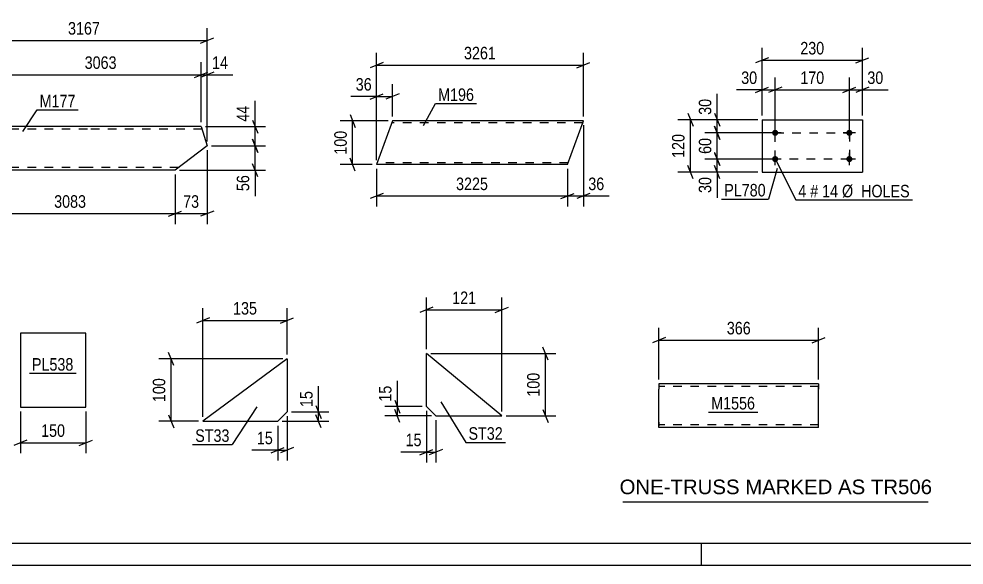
# Model space of a CAD drawing. Header units: millimetres. Extents: x 0 to 841, y 0 to 594.
# Drawn here: x 264.6 to 481.2, y 0 to 125.2 of the extents above; entities that cross this region are included whole.
import ezdxf

# ---------------------------------------------------------------- set-up
doc = ezdxf.new("R2010")
doc.units = ezdxf.units.MM
doc.linetypes.add('DXK_LINE_DOT2', pattern=[3.9198, 1.9599, -1.9599])
doc.styles.add('Arial', font='ARIAL.TTF', dxfattribs={"height": 0.2})
doc.styles.add('Arial Narrow', font='ARIALN.TTF', dxfattribs={"height": 0.2})

# ---------------------------------------------------------------- blocks, each defined once
blk = doc.blocks.new('Unknown-318885939-1135')
at = {"color": 5, "linetype": 'Continuous'}
for p, q in [((5, 5), (836, 5)), ((421, 0), (421, 5)), ((0, 0), (841, 0))]:
    blk.add_line(p, q, dxfattribs=at)
blk = doc.blocks.new('Part-318885939-2201 - 2187')
at = {"color": 2, "linetype": 'Continuous'}
for p, q in [((279.91, 53.17), (264.91, 53.17)), ((264.91, 53.17), (264.91, 36.17)), ((279.91, 36.17), (279.91, 53.17)), ((264.91, 36.17), (279.91, 36.17))]:
    blk.add_line(p, q, dxfattribs=at)
blk = doc.blocks.new('Part-318885939-1913 - 1897')
at = {"color": 2, "linetype": 'Continuous'}
for p, q in [((357.98, 36.33), (357.98, 48.47)), ((375.26, 34.19), (357.98, 48.47)), ((360.13, 34.19), (357.98, 36.33)), ((360.13, 34.19), (375.26, 34.19))]:
    blk.add_line(p, q, dxfattribs=at)
blk = doc.blocks.new('Part-318885939-1838 - 1822')
at = {"color": 2, "linetype": 'Continuous'}
for p, q in [((326.04, 47.24), (306.76, 32.95)), ((326.04, 47.24), (326.04, 35.1)), ((326.04, 35.1), (323.9, 32.95)), ((306.76, 32.95), (323.9, 32.95))]:
    blk.add_line(p, q, dxfattribs=at)
blk = doc.blocks.new('Part-318885939-6152 - 6146')
at = {"color": 2, "linetype": 'Continuous'}
for p, q in [((349.91, 100.98), (346.56, 91.78)), ((350.2, 101.78), (349.91, 100.98)), ((370.2, 101.78), (350.2, 101.78)), ((393.94, 101.78), (370.3, 101.78)), ((390.3, 91.78), (393.65, 100.98)), ((393.92, 101.72), (393.65, 100.98)), ((393.92, 101.72), (393.94, 101.78)), ((370.2, 91.78), (346.56, 91.78)), ((390.3, 91.78), (370.3, 91.78))]:
    blk.add_line(p, q, dxfattribs=at)
at = {"color": 7, "linetype": 'DXK_LINE_DOT2'}
for p, q in [((370.2, 101.38), (350.06, 101.38)), ((393.79, 101.38), (370.3, 101.38)), ((393.65, 100.98), (393.86, 101.55)), ((370.2, 92.18), (346.71, 92.18)), ((390.45, 92.18), (370.3, 92.18))]:
    blk.add_line(p, q, dxfattribs=at)
blk = doc.blocks.new('Part-318885939-6229 - 6223')
at = {"color": 2, "linetype": 'Continuous'}
for p, q in [((251.28, 93.62), (260.27, 100.48)), ((280.27, 100.48), (260.27, 100.48)), ((306.34, 100.48), (280.37, 100.48)), ((306.34, 100.48), (307.72, 96.08)), ((307.72, 96.08), (300.37, 90.48)), ((252.15, 90.83), (251.28, 93.62)), ((252.23, 90.57), (252.15, 90.83)), ((252.26, 90.48), (252.23, 90.57)), ((280.27, 90.48), (252.26, 90.48)), ((300.37, 90.48), (280.37, 90.48))]:
    blk.add_line(p, q, dxfattribs=at)
at = {"color": 7, "linetype": 'DXK_LINE_DOT2'}
for p, q in [((280.27, 99.88), (259.49, 99.88)), ((306.53, 99.88), (280.37, 99.88)), ((252.06, 91.13), (252.03, 91.22)), ((280.27, 91.08), (252.07, 91.08)), ((301.16, 91.08), (280.37, 91.08))]:
    blk.add_line(p, q, dxfattribs=at)
blk = doc.blocks.new('Part-318885939-11845 - 11844')
at = {"color": 2, "linetype": 'Continuous'}
for p, q in [((411.27, 41.52), (411.27, 40.32)), ((447.86, 41.52), (411.27, 41.52)), ((447.86, 41.52), (447.86, 41.43)), ((447.86, 41.43), (447.86, 40.32)), ((411.27, 32.72), (411.27, 40.32)), ((447.86, 31.52), (447.86, 40.32)), ((411.27, 31.62), (411.27, 32.72)), ((411.27, 31.52), (411.27, 31.62)), ((447.86, 31.52), (411.27, 31.52))]:
    blk.add_line(p, q, dxfattribs=at)
at = {"color": 7, "linetype": 'DXK_LINE_DOT2'}
for p, q in [((447.86, 41.52), (447.86, 41.52)), ((447.86, 40.32), (447.86, 41.17)), ((447.86, 40.92), (411.27, 40.92)), ((411.27, 32.72), (411.27, 31.88)), ((411.27, 32.12), (411.27, 32.17)), ((447.86, 32.12), (411.27, 32.12)), ((411.27, 31.52), (411.27, 31.52)), ((447.86, 32.12), (447.86, 32.17))]:
    blk.add_line(p, q, dxfattribs=at)
blk = doc.blocks.new('Part-318885939-11869 - 11868')
at = {"color": 2, "linetype": 'Continuous'}
for p, q in [((434.9, 102.05), (434.9, 90.05)), ((434.9, 102.05), (457.9, 102.05)), ((457.9, 102.05), (457.9, 90.05)), ((434.9, 90.05), (457.9, 90.05))]:
    blk.add_line(p, q, dxfattribs=at)
blk = doc.blocks.new('Bolt-318885939-11870 - 11868')
at = {"linetype": 'Continuous'}
for points in [[(437.9, 98.35, -1), (437.9, 99.75, -1)], [(454.9, 98.35, -1), (454.9, 99.75, -1)], [(437.9, 92.35, -1), (437.9, 93.75, -1)], [(454.9, 92.35, -1), (454.9, 93.75, -1)]]:
    blk.add_hatch(color=1, dxfattribs=at).paths.add_polyline_path(points)
at = {"color": 1, "linetype": 'Continuous'}
for p, q in [((437.9, 97.65), (437.9, 100.45)), ((454.9, 97.65), (454.9, 100.45)), ((439.3, 99.05), (436.5, 99.05)), ((456.3, 99.05), (453.5, 99.05)), ((437.9, 91.65), (437.9, 94.45)), ((454.9, 91.65), (454.9, 94.45)), ((439.3, 93.05), (436.5, 93.05)), ((456.3, 93.05), (453.5, 93.05))]:
    blk.add_line(p, q, dxfattribs=at)
blk = doc.blocks.new('Rectangle-318885939-25049 - 11868')
at = {"color": 1, "linetype": 'DXK_LINE_DOT2'}
blk.add_lwpolyline([(437.9, 99.05), (454.9, 99.05), (454.9, 93.05), (437.9, 93.05), (437.9, 99.05)], close=True, dxfattribs=at)
blk = doc.blocks.new('StraightDimension-318885939-2203 - 2187')
at = {"color": 7, "linetype": 'Continuous'}
for p, q in [((264.91, 35.17), (264.91, 25.64)), ((279.91, 35.17), (279.91, 25.64)), ((266.41, 28.64), (263.41, 27.44)), ((278.41, 27.44), (281.41, 28.64)), ((264.91, 28.04), (279.91, 28.04))]:
    blk.add_line(p, q, dxfattribs=at)
at = {"color": 0}
blk.add_wipeout([(275.75, 28.79), (275.75, 32.99), (269.07, 32.99), (269.07, 28.79)], dxfattribs=at)
at = {"color": 3, "style": 'Arial Narrow'}
blk.add_text('150', height=2.863, dxfattribs=at).set_placement((269.67, 29.39))
blk = doc.blocks.new('StraightDimension-318885939-1949 - 1897')
at = {"color": 7, "linetype": 'Continuous'}
for p, q in [((357.98, 35.33), (357.98, 23.5)), ((360.13, 33.19), (360.13, 23.5)), ((356.48, 25.3), (359.48, 26.5)), ((361.63, 26.5), (358.63, 25.3)), ((357.98, 25.9), (360.13, 25.9))]:
    blk.add_line(p, q, dxfattribs=at)
at = {"color": 0}
blk.add_wipeout([(357.46, 26.65), (357.46, 30.85), (352.6, 30.85), (352.6, 26.65)], dxfattribs=at)
at = {"color": 7, "linetype": 'Continuous'}
blk.add_line((357.98, 25.9), (352.08, 25.9), dxfattribs=at)
blk.add_line((357.98, 25.9), (352.08, 25.9), dxfattribs=at)
at = {"color": 3, "style": 'Arial Narrow'}
blk.add_text('15', height=2.863, dxfattribs=at).set_placement((353.2, 27.25))
blk = doc.blocks.new('StraightDimension-318885939-1939 - 1897')
at = {"color": 7, "linetype": 'Continuous'}
for p, q in [((357.98, 49.47), (357.98, 61.32)), ((375.26, 35.19), (375.26, 61.32)), ((359.48, 59.07), (356.48, 57.87)), ((373.76, 57.87), (376.76, 59.07)), ((357.98, 58.47), (375.26, 58.47))]:
    blk.add_line(p, q, dxfattribs=at)
at = {"color": 0}
blk.add_wipeout([(369.96, 59.22), (369.96, 63.42), (363.28, 63.42), (363.28, 59.22)], dxfattribs=at)
at = {"color": 3, "style": 'Arial Narrow'}
blk.add_text('121', height=2.863, dxfattribs=at).set_placement((363.88, 59.82))
blk = doc.blocks.new('StraightDimension-318885939-1915 - 1897')
at = {"color": 7, "linetype": 'Continuous'}
for p, q in [((385.86, 46.97), (384.66, 49.97)), ((358.98, 48.47), (387.66, 48.47)), ((385.26, 34.19), (385.26, 48.47)), ((384.66, 35.69), (385.86, 32.69)), ((376.26, 34.19), (387.66, 34.19))]:
    blk.add_line(p, q, dxfattribs=at)
at = {"color": 0}
blk.add_wipeout([(384.51, 44.67), (380.31, 44.67), (380.31, 37.99), (384.51, 37.99)], dxfattribs=at)
at = {"color": 3, "style": 'Arial Narrow'}
blk.add_text('100', height=2.863, rotation=90.0002, dxfattribs=at).set_placement((383.91, 38.59))
blk = doc.blocks.new('StraightDimension-318885939-1927 - 1897')
at = {"color": 7, "linetype": 'Continuous'}
for p, q in [((350.71, 37.83), (351.91, 34.83)), ((356.98, 36.33), (348.46, 36.33)), ((351.91, 32.69), (350.71, 35.69)), ((351.31, 34.19), (351.31, 36.33)), ((359.13, 34.19), (348.46, 34.19))]:
    blk.add_line(p, q, dxfattribs=at)
at = {"color": 0}
blk.add_wipeout([(350.56, 41.71), (346.36, 41.71), (346.36, 36.85), (350.56, 36.85)], dxfattribs=at)
at = {"color": 7, "linetype": 'Continuous'}
blk.add_line((351.31, 36.33), (351.31, 42.23), dxfattribs=at)
blk.add_line((351.31, 36.33), (351.31, 42.23), dxfattribs=at)
at = {"color": 3, "style": 'Arial Narrow'}
blk.add_text('15', height=2.863, rotation=90.0002, dxfattribs=at).set_placement((349.96, 37.45))
blk = doc.blocks.new('StraightDimension-318885939-1882 - 1822')
at = {"color": 7, "linetype": 'Continuous'}
for p, q in [((327.04, 35.1), (335.64, 35.1)), ((332.64, 36.6), (333.84, 33.6)), ((333.24, 32.95), (333.24, 35.1)), ((324.9, 32.95), (335.64, 32.95)), ((333.84, 31.45), (332.64, 34.45))]:
    blk.add_line(p, q, dxfattribs=at)
at = {"color": 0}
blk.add_wipeout([(332.49, 40.48), (328.29, 40.48), (328.29, 35.62), (332.49, 35.62)], dxfattribs=at)
at = {"color": 7, "linetype": 'Continuous'}
blk.add_line((333.24, 35.1), (333.24, 41), dxfattribs=at)
blk.add_line((333.24, 35.1), (333.24, 41), dxfattribs=at)
at = {"color": 3, "style": 'Arial Narrow'}
blk.add_text('15', height=2.863, rotation=90.0002, dxfattribs=at).set_placement((331.89, 36.22))
blk = doc.blocks.new('StraightDimension-318885939-1858 - 1822')
at = {"color": 7, "linetype": 'Continuous'}
for p, q in [((306.76, 33.95), (306.76, 58.91)), ((326.04, 48.24), (326.04, 58.91)), ((308.26, 56.66), (305.26, 55.46)), ((324.54, 55.46), (327.54, 56.66)), ((306.76, 56.06), (326.04, 56.06))]:
    blk.add_line(p, q, dxfattribs=at)
at = {"color": 0}
blk.add_wipeout([(319.74, 56.81), (319.74, 61.01), (313.06, 61.01), (313.06, 56.81)], dxfattribs=at)
at = {"color": 3, "style": 'Arial Narrow'}
blk.add_text('135', height=2.863, dxfattribs=at).set_placement((313.66, 57.41))
blk = doc.blocks.new('StraightDimension-318885939-1870 - 1822')
at = {"color": 7, "linetype": 'Continuous'}
for p, q in [((300.07, 45.74), (298.87, 48.74)), ((325.04, 47.24), (296.62, 47.24)), ((299.47, 32.95), (299.47, 47.24)), ((305.76, 32.95), (296.62, 32.95)), ((298.87, 34.45), (300.07, 31.45))]:
    blk.add_line(p, q, dxfattribs=at)
at = {"color": 0}
blk.add_wipeout([(298.72, 43.44), (294.52, 43.44), (294.52, 36.75), (298.72, 36.75)], dxfattribs=at)
at = {"color": 3, "style": 'Arial Narrow'}
blk.add_text('100', height=2.863, rotation=90.0002, dxfattribs=at).set_placement((298.12, 37.35))
blk = doc.blocks.new('StraightDimension-318885939-1840 - 1822')
at = {"color": 7, "linetype": 'Continuous'}
for p, q in [((326.04, 34.1), (326.04, 23.94)), ((323.9, 31.95), (323.9, 23.94)), ((322.4, 25.74), (325.4, 26.94)), ((323.9, 26.34), (326.04, 26.34)), ((327.54, 26.94), (324.54, 25.74))]:
    blk.add_line(p, q, dxfattribs=at)
at = {"color": 0}
blk.add_wipeout([(323.37, 27.09), (323.37, 31.29), (318.52, 31.29), (318.52, 27.09)], dxfattribs=at)
at = {"color": 7, "linetype": 'Continuous'}
blk.add_line((323.9, 26.34), (317.99, 26.34), dxfattribs=at)
blk.add_line((323.9, 26.34), (317.99, 26.34), dxfattribs=at)
at = {"color": 3, "style": 'Arial Narrow'}
blk.add_text('15', height=2.863, dxfattribs=at).set_placement((319.12, 27.69))
blk = doc.blocks.new('StraightDimension-318885939-6204 - 6146')
at = {"color": 7, "linetype": 'Continuous'}
for p, q in [((340.47, 103.28), (341.67, 100.28)), ((349.2, 101.78), (338.22, 101.78)), ((341.07, 91.78), (341.07, 101.78)), ((341.67, 90.28), (340.47, 93.28)), ((345.56, 91.78), (338.22, 91.78))]:
    blk.add_line(p, q, dxfattribs=at)
at = {"color": 0}
blk.add_wipeout([(340.32, 100.12), (336.12, 100.12), (336.12, 93.44), (340.32, 93.44)], dxfattribs=at)
at = {"color": 3, "style": 'Arial Narrow'}
blk.add_text('100', height=2.863, rotation=90.0002, dxfattribs=at).set_placement((339.72, 94.04))
blk = doc.blocks.new('StraightDimension-318885939-6155 - 6146')
at = {"color": 7, "linetype": 'Continuous'}
for p, q in [((346.56, 92.78), (346.56, 117.4)), ((393.94, 102.78), (393.94, 117.4)), ((348.06, 115.15), (345.06, 113.95)), ((392.44, 113.95), (395.44, 115.15)), ((346.56, 114.55), (393.94, 114.55))]:
    blk.add_line(p, q, dxfattribs=at)
at = {"color": 0}
blk.add_wipeout([(374.51, 115.3), (374.51, 119.5), (365.99, 119.5), (365.99, 115.3)], dxfattribs=at)
at = {"color": 3, "style": 'Arial Narrow'}
blk.add_text('3261', height=2.863, dxfattribs=at).set_placement((366.59, 115.9))
blk = doc.blocks.new('StraightDimension-318885939-6166 - 6146')
at = {"color": 7, "linetype": 'Continuous'}
for p, q in [((393.94, 100.78), (393.94, 82.18)), ((390.3, 90.78), (390.3, 82.18)), ((388.8, 83.98), (391.8, 85.18)), ((390.3, 84.58), (393.94, 84.58)), ((395.44, 85.18), (392.44, 83.98))]:
    blk.add_line(p, q, dxfattribs=at)
at = {"color": 0}
blk.add_wipeout([(399.32, 85.33), (399.32, 89.53), (394.47, 89.53), (394.47, 85.33)], dxfattribs=at)
at = {"color": 7, "linetype": 'Continuous'}
blk.add_line((393.94, 84.58), (399.85, 84.58), dxfattribs=at)
blk.add_line((393.94, 84.58), (399.85, 84.58), dxfattribs=at)
at = {"color": 3, "style": 'Arial Narrow'}
blk.add_text('36', height=2.863, dxfattribs=at).set_placement((395.07, 85.93))
blk = doc.blocks.new('StraightDimension-318885939-6178 - 6146')
at = {"color": 7, "linetype": 'Continuous'}
for p, q in [((346.56, 90.78), (346.56, 82.18)), ((390.3, 90.78), (390.3, 82.18)), ((348.06, 85.18), (345.06, 83.98)), ((346.56, 84.58), (390.3, 84.58)), ((388.8, 83.98), (391.8, 85.18))]:
    blk.add_line(p, q, dxfattribs=at)
at = {"color": 0}
blk.add_wipeout([(372.69, 85.33), (372.69, 89.53), (364.17, 89.53), (364.17, 85.33)], dxfattribs=at)
at = {"color": 3, "style": 'Arial Narrow'}
blk.add_text('3225', height=2.863, dxfattribs=at).set_placement((364.77, 85.93))
blk = doc.blocks.new('StraightDimension-318885939-6191 - 6146')
at = {"color": 7, "linetype": 'Continuous'}
for p, q in [((346.56, 92.78), (346.56, 110.23)), ((350.2, 102.78), (350.2, 110.23)), ((345.06, 106.78), (348.06, 107.98)), ((346.56, 107.38), (350.2, 107.38)), ((351.7, 107.98), (348.7, 106.78))]:
    blk.add_line(p, q, dxfattribs=at)
at = {"color": 0}
blk.add_wipeout([(346.04, 108.13), (346.04, 112.33), (341.18, 112.33), (341.18, 108.13)], dxfattribs=at)
at = {"color": 7, "linetype": 'Continuous'}
blk.add_line((346.56, 107.38), (340.65, 107.38), dxfattribs=at)
blk.add_line((346.56, 107.38), (340.65, 107.38), dxfattribs=at)
at = {"color": 3, "style": 'Arial Narrow'}
blk.add_text('36', height=2.863, dxfattribs=at).set_placement((341.78, 108.73))
blk = doc.blocks.new('StraightDimension-318885939-6463 - 6223')
at = {"color": 7, "linetype": 'Continuous'}
for p, q in [((307.72, 95.08), (307.72, 78.14)), ((300.37, 89.48), (300.37, 78.14)), ((298.87, 79.94), (301.87, 81.14)), ((300.37, 80.54), (307.72, 80.54)), ((309.22, 81.14), (306.22, 79.94))]:
    blk.add_line(p, q, dxfattribs=at)
at = {"color": 0}
blk.add_wipeout([(306.47, 81.29), (306.47, 85.49), (301.62, 85.49), (301.62, 81.29)], dxfattribs=at)
at = {"color": 3, "style": 'Arial Narrow'}
blk.add_text('73', height=2.863, dxfattribs=at).set_placement((302.22, 81.89))
blk = doc.blocks.new('StraightDimension-318885939-6439 - 6223')
at = {"color": 7, "linetype": 'Continuous'}
for p, q in [((252.26, 89.48), (252.26, 78.14)), ((300.37, 89.48), (300.37, 78.14)), ((253.76, 81.14), (250.76, 79.94)), ((252.26, 80.54), (300.37, 80.54)), ((298.87, 79.94), (301.87, 81.14))]:
    blk.add_line(p, q, dxfattribs=at)
at = {"color": 0}
blk.add_wipeout([(280.57, 81.29), (280.57, 85.49), (272.06, 85.49), (272.06, 81.29)], dxfattribs=at)
at = {"color": 3, "style": 'Arial Narrow'}
blk.add_text('3083', height=2.863, dxfattribs=at).set_placement((272.66, 81.89))
blk = doc.blocks.new('StraightDimension-318885939-6289 - 6223')
at = {"color": 7, "linetype": 'Continuous'}
for p, q in [((318.11, 101.98), (319.31, 98.98)), ((307.34, 100.48), (321.11, 100.48)), ((318.71, 96.08), (318.71, 100.48)), ((319.31, 94.58), (318.11, 97.58)), ((308.72, 96.08), (321.11, 96.08))]:
    blk.add_line(p, q, dxfattribs=at)
at = {"color": 0}
blk.add_wipeout([(317.96, 105.86), (313.76, 105.86), (313.76, 101), (317.96, 101)], dxfattribs=at)
at = {"color": 7, "linetype": 'Continuous'}
blk.add_line((318.71, 100.48), (318.71, 106.39), dxfattribs=at)
blk.add_line((318.71, 100.48), (318.71, 106.39), dxfattribs=at)
at = {"color": 3, "style": 'Arial Narrow'}
blk.add_text('44', height=2.863, rotation=90.0002, dxfattribs=at).set_placement((317.36, 101.6))
blk = doc.blocks.new('StraightDimension-318885939-6265 - 6223')
at = {"color": 7, "linetype": 'Continuous'}
for p, q in [((318.11, 97.58), (319.31, 94.58)), ((308.72, 96.08), (321.11, 96.08)), ((318.71, 90.48), (318.71, 96.08)), ((319.31, 88.98), (318.11, 91.98)), ((301.37, 90.48), (321.11, 90.48))]:
    blk.add_line(p, q, dxfattribs=at)
at = {"color": 0}
blk.add_wipeout([(317.96, 89.95), (313.76, 89.95), (313.76, 85.1), (317.96, 85.1)], dxfattribs=at)
at = {"color": 7, "linetype": 'Continuous'}
blk.add_line((318.71, 90.48), (318.71, 84.57), dxfattribs=at)
blk.add_line((318.71, 90.48), (318.71, 84.57), dxfattribs=at)
at = {"color": 3, "style": 'Arial Narrow'}
blk.add_text('56', height=2.863, rotation=90.0002, dxfattribs=at).set_placement((317.36, 85.7))
blk = doc.blocks.new('StraightDimension-318885939-6481 - 6223')
at = {"color": 7, "linetype": 'Continuous'}
for p, q in [((251.28, 94.62), (251.28, 123.06)), ((307.72, 97.08), (307.72, 123.06)), ((252.78, 120.81), (249.78, 119.61)), ((251.28, 120.21), (307.72, 120.21)), ((306.22, 119.61), (309.22, 120.81))]:
    blk.add_line(p, q, dxfattribs=at)
at = {"color": 0}
blk.add_wipeout([(283.75, 120.96), (283.75, 125.16), (275.24, 125.16), (275.24, 120.96)], dxfattribs=at)
at = {"color": 3, "style": 'Arial Narrow'}
blk.add_text('3167', height=2.863, dxfattribs=at).set_placement((275.84, 121.56))
blk = doc.blocks.new('StraightDimension-318885939-25061 - 6223')
at = {"color": 7, "linetype": 'Continuous'}
for p, q in [((306.34, 101.48), (306.34, 115.21)), ((307.72, 97.08), (307.72, 115.21)), ((304.84, 111.76), (307.84, 112.96)), ((309.22, 112.96), (306.22, 111.76)), ((306.34, 112.36), (307.72, 112.36))]:
    blk.add_line(p, q, dxfattribs=at)
at = {"color": 0}
blk.add_wipeout([(313.1, 113.11), (313.1, 117.31), (308.24, 117.31), (308.24, 113.11)], dxfattribs=at)
at = {"color": 7, "linetype": 'Continuous'}
blk.add_line((307.72, 112.36), (313.62, 112.36), dxfattribs=at)
blk.add_line((307.72, 112.36), (313.62, 112.36), dxfattribs=at)
at = {"color": 3, "style": 'Arial Narrow'}
blk.add_text('14', height=2.863, dxfattribs=at).set_placement((308.84, 113.71))
blk = doc.blocks.new('StraightDimension-318885939-25062 - 6223')
at = {"color": 7, "linetype": 'Continuous'}
for p, q in [((260.27, 101.48), (260.27, 115.21)), ((306.34, 101.48), (306.34, 115.21)), ((261.77, 112.96), (258.77, 111.76)), ((304.84, 111.76), (307.84, 112.96)), ((260.27, 112.36), (306.34, 112.36))]:
    blk.add_line(p, q, dxfattribs=at)
at = {"color": 0}
blk.add_wipeout([(287.57, 113.11), (287.57, 117.31), (279.05, 117.31), (279.05, 113.11)], dxfattribs=at)
at = {"color": 3, "style": 'Arial Narrow'}
blk.add_text('3063', height=2.863, dxfattribs=at).set_placement((279.65, 113.71))
blk = doc.blocks.new('StraightDimension-318885939-11847 - 11844')
at = {"color": 7, "linetype": 'Continuous'}
for p, q in [((411.27, 42.52), (411.27, 54.37)), ((447.86, 42.52), (447.86, 54.37)), ((412.77, 52.12), (409.77, 50.92)), ((446.36, 50.92), (449.36, 52.12)), ((411.27, 51.52), (447.86, 51.52))]:
    blk.add_line(p, q, dxfattribs=at)
at = {"color": 0}
blk.add_wipeout([(432.91, 52.27), (432.91, 56.47), (426.22, 56.47), (426.22, 52.27)], dxfattribs=at)
at = {"color": 3, "style": 'Arial Narrow'}
blk.add_text('366', height=2.863, dxfattribs=at).set_placement((426.82, 52.87))
blk = doc.blocks.new('StraightDimension-318885939-11890 - 11868')
at = {"color": 7, "linetype": 'Continuous'}
for p, q in [((434.9, 103.05), (434.9, 111.75)), ((437.9, 100.05), (437.9, 111.75)), ((433.4, 108.3), (436.4, 109.5)), ((434.9, 108.9), (437.9, 108.9)), ((439.4, 109.5), (436.4, 108.3))]:
    blk.add_line(p, q, dxfattribs=at)
at = {"color": 0}
blk.add_wipeout([(434.38, 109.65), (434.38, 113.85), (429.52, 113.85), (429.52, 109.65)], dxfattribs=at)
at = {"color": 7, "linetype": 'Continuous'}
blk.add_line((434.9, 108.9), (429, 108.9), dxfattribs=at)
blk.add_line((434.9, 108.9), (429, 108.9), dxfattribs=at)
at = {"color": 3, "style": 'Arial Narrow'}
blk.add_text('30', height=2.863, dxfattribs=at).set_placement((430.12, 110.25))
blk = doc.blocks.new('StraightDimension-318885939-24984 - 11868')
at = {"color": 7, "linetype": 'Continuous'}
for p, q in [((424.01, 100.55), (425.21, 97.55)), ((436.9, 99.05), (421.76, 99.05)), ((424.61, 93.05), (424.61, 99.05)), ((425.21, 91.55), (424.01, 94.55)), ((436.9, 93.05), (421.76, 93.05))]:
    blk.add_line(p, q, dxfattribs=at)
at = {"color": 0}
blk.add_wipeout([(423.86, 98.48), (419.66, 98.48), (419.66, 93.62), (423.86, 93.62)], dxfattribs=at)
at = {"color": 3, "style": 'Arial Narrow'}
blk.add_text('60', height=2.863, rotation=90.0002, dxfattribs=at).set_placement((423.26, 94.22))
blk = doc.blocks.new('StraightDimension-318885939-11888 - 11868')
at = {"color": 7, "linetype": 'Continuous'}
for p, q in [((454.9, 100.05), (454.9, 111.75)), ((457.9, 103.05), (457.9, 111.75)), ((453.4, 108.3), (456.4, 109.5)), ((454.9, 108.9), (457.9, 108.9)), ((459.4, 109.5), (456.4, 108.3))]:
    blk.add_line(p, q, dxfattribs=at)
at = {"color": 0}
blk.add_wipeout([(463.28, 109.65), (463.28, 113.85), (458.43, 113.85), (458.43, 109.65)], dxfattribs=at)
at = {"color": 7, "linetype": 'Continuous'}
blk.add_line((457.9, 108.9), (463.81, 108.9), dxfattribs=at)
blk.add_line((457.9, 108.9), (463.81, 108.9), dxfattribs=at)
at = {"color": 3, "style": 'Arial Narrow'}
blk.add_text('30', height=2.863, dxfattribs=at).set_placement((459.03, 110.25))
blk = doc.blocks.new('StraightDimension-318885939-11884 - 11868')
at = {"color": 7, "linetype": 'Continuous'}
for p, q in [((433.9, 102.05), (415.62, 102.05)), ((417.87, 103.55), (419.07, 100.55)), ((418.47, 90.05), (418.47, 102.05)), ((419.07, 88.55), (417.87, 91.55)), ((433.9, 90.05), (415.62, 90.05))]:
    blk.add_line(p, q, dxfattribs=at)
at = {"color": 0}
blk.add_wipeout([(417.72, 99.39), (413.52, 99.39), (413.52, 92.71), (417.72, 92.71)], dxfattribs=at)
at = {"color": 3, "style": 'Arial Narrow'}
blk.add_text('120', height=2.863, rotation=90.0002, dxfattribs=at).set_placement((417.12, 93.31))
blk = doc.blocks.new('StraightDimension-318885939-24985 - 11868')
at = {"color": 7, "linetype": 'Continuous'}
for p, q in [((424.01, 94.55), (425.21, 91.55)), ((436.9, 93.05), (421.76, 93.05)), ((425.21, 88.55), (424.01, 91.55)), ((424.61, 90.05), (424.61, 93.05)), ((433.9, 90.05), (421.76, 90.05))]:
    blk.add_line(p, q, dxfattribs=at)
at = {"color": 0}
blk.add_wipeout([(423.86, 89.53), (419.66, 89.53), (419.66, 84.67), (423.86, 84.67)], dxfattribs=at)
at = {"color": 7, "linetype": 'Continuous'}
blk.add_line((424.61, 90.05), (424.61, 84.15), dxfattribs=at)
blk.add_line((424.61, 90.05), (424.61, 84.15), dxfattribs=at)
at = {"color": 3, "style": 'Arial Narrow'}
blk.add_text('30', height=2.863, rotation=90.0002, dxfattribs=at).set_placement((423.26, 85.27))
blk = doc.blocks.new('StraightDimension-318885939-11900 - 11868')
at = {"color": 7, "linetype": 'Continuous'}
for p, q in [((434.9, 103.05), (434.9, 118.52)), ((457.9, 103.05), (457.9, 118.52)), ((436.4, 116.27), (433.4, 115.07)), ((434.9, 115.67), (457.9, 115.67)), ((456.4, 115.07), (459.4, 116.27))]:
    blk.add_line(p, q, dxfattribs=at)
at = {"color": 0}
blk.add_wipeout([(449.75, 116.42), (449.75, 120.62), (443.06, 120.62), (443.06, 116.42)], dxfattribs=at)
at = {"color": 3, "style": 'Arial Narrow'}
blk.add_text('230', height=2.863, dxfattribs=at).set_placement((443.66, 117.02))
blk = doc.blocks.new('StraightDimension-318885939-11889 - 11868')
at = {"color": 7, "linetype": 'Continuous'}
for p, q in [((437.9, 100.05), (437.9, 111.75)), ((454.9, 100.05), (454.9, 111.75)), ((439.4, 109.5), (436.4, 108.3)), ((437.9, 108.9), (454.9, 108.9)), ((453.4, 108.3), (456.4, 109.5))]:
    blk.add_line(p, q, dxfattribs=at)
at = {"color": 0}
blk.add_wipeout([(449.75, 109.65), (449.75, 113.85), (443.06, 113.85), (443.06, 109.65)], dxfattribs=at)
at = {"color": 3, "style": 'Arial Narrow'}
blk.add_text('170', height=2.863, dxfattribs=at).set_placement((443.66, 110.25))
blk = doc.blocks.new('StraightDimension-318885939-24983 - 11868')
at = {"color": 7, "linetype": 'Continuous'}
for p, q in [((433.9, 102.05), (421.76, 102.05)), ((424.01, 103.55), (425.21, 100.55)), ((424.61, 99.05), (424.61, 102.05)), ((425.21, 97.55), (424.01, 100.55)), ((436.9, 99.05), (421.76, 99.05))]:
    blk.add_line(p, q, dxfattribs=at)
at = {"color": 0}
blk.add_wipeout([(423.86, 107.43), (419.66, 107.43), (419.66, 102.58), (423.86, 102.58)], dxfattribs=at)
at = {"color": 7, "linetype": 'Continuous'}
blk.add_line((424.61, 102.05), (424.61, 107.96), dxfattribs=at)
blk.add_line((424.61, 102.05), (424.61, 107.96), dxfattribs=at)
at = {"color": 3, "style": 'Arial Narrow'}
blk.add_text('30', height=2.863, rotation=90.0002, dxfattribs=at).set_placement((423.26, 103.18))
blk = doc.blocks.new('Unknown-318885939-25349')
at = {"color": 7, "linetype": 'Continuous'}
blk.add_line((403, 14.5), (473, 14.5), dxfattribs=at)
at = {"color": 7, "style": 'Arial'}
blk.add_text('ONE-TRUSS MARKED AS TR506', height=3.3428, dxfattribs=at).set_placement((402.24, 16.25))
blk = doc.blocks.new('Mark-318885939-2199 - 2187')
at = {"color": 0}
blk.add_wipeout([(277.07, 44.56), (277.07, 47.56), (267.57, 47.56), (267.57, 44.56)], dxfattribs=at)
blk.add_wipeout([(277.07, 44.56), (277.07, 47.56), (267.57, 47.56), (267.57, 44.56)], dxfattribs=at)
at = {"color": 30, "linetype": 'Continuous'}
blk.add_line((266.97, 43.96), (277.67, 43.96), dxfattribs=at)
at = {"color": 3, "style": 'Arial Narrow'}
blk.add_text('PL538', height=2.863, dxfattribs=at).set_placement((267.57, 44.56))
blk = doc.blocks.new('Mark-318885939-1909 - 1897')
at = {"color": 0}
blk.add_wipeout([(375.48, 28.73), (375.48, 31.73), (367.62, 31.73), (367.62, 28.73)], dxfattribs=at)
blk.add_wipeout([(375.48, 28.73), (375.48, 31.73), (367.62, 31.73), (367.62, 28.73)], dxfattribs=at)
at = {"color": 30, "linetype": 'Continuous'}
for p, q in [((361.26, 37.41), (367.02, 28.13)), ((367.02, 28.13), (376.08, 28.13))]:
    blk.add_line(p, q, dxfattribs=at)
at = {"color": 3, "style": 'Arial Narrow'}
blk.add_text('ST32', height=2.863, dxfattribs=at).set_placement((367.62, 28.73))
blk = doc.blocks.new('Mark-318885939-1834 - 1822')
at = {"color": 0}
blk.add_wipeout([(312.85, 28.24), (312.85, 31.24), (304.99, 31.24), (304.99, 28.24)], dxfattribs=at)
blk.add_wipeout([(312.85, 28.24), (312.85, 31.24), (304.99, 31.24), (304.99, 28.24)], dxfattribs=at)
at = {"color": 30, "linetype": 'Continuous'}
for p in [(319.07, 36.3), (304.39, 27.64)]:
    blk.add_line(p, (313.45, 27.64), dxfattribs=at)
at = {"color": 3, "style": 'Arial Narrow'}
blk.add_text('ST33', height=2.863, dxfattribs=at).set_placement((304.99, 28.24))
blk = doc.blocks.new('Mark-318885939-6148 - 6146')
at = {"color": 0}
blk.add_wipeout([(368.88, 106.37), (368.88, 109.37), (360.66, 109.37), (360.66, 106.37)], dxfattribs=at)
blk.add_wipeout([(368.88, 106.37), (368.88, 109.37), (360.66, 109.37), (360.66, 106.37)], dxfattribs=at)
at = {"color": 30, "linetype": 'Continuous'}
for p, q in [((357.32, 100.77), (360.06, 105.77)), ((360.06, 105.77), (369.48, 105.77))]:
    blk.add_line(p, q, dxfattribs=at)
at = {"color": 3, "style": 'Arial Narrow'}
blk.add_text('M196', height=2.863, dxfattribs=at).set_placement((360.66, 106.37))
blk = doc.blocks.new('Mark-318885939-6225 - 6223')
at = {"color": 0}
blk.add_wipeout([(277.55, 104.9), (277.55, 107.9), (269.33, 107.9), (269.33, 104.9)], dxfattribs=at)
blk.add_wipeout([(277.55, 104.9), (277.55, 107.9), (269.33, 107.9), (269.33, 104.9)], dxfattribs=at)
at = {"color": 30, "linetype": 'Continuous'}
for p, q in [((265.5, 99.38), (268.73, 104.3)), ((268.73, 104.3), (278.15, 104.3))]:
    blk.add_line(p, q, dxfattribs=at)
at = {"color": 3, "style": 'Arial Narrow'}
blk.add_text('M177', height=2.863, dxfattribs=at).set_placement((269.33, 104.9))
blk = doc.blocks.new('Mark-318885939-11850 - 11844')
at = {"color": 0}
blk.add_wipeout([(433.29, 35.67), (433.29, 38.67), (423.24, 38.67), (423.24, 35.67)], dxfattribs=at)
blk.add_wipeout([(433.29, 35.67), (433.29, 38.67), (423.24, 38.67), (423.24, 35.67)], dxfattribs=at)
at = {"color": 30, "linetype": 'Continuous'}
blk.add_line((422.64, 35.07), (433.89, 35.07), dxfattribs=at)
at = {"color": 3, "style": 'Arial Narrow'}
blk.add_text('M1556', height=2.863, dxfattribs=at).set_placement((423.24, 35.67))
blk = doc.blocks.new('Mark-318885939-11903 - 11868')
at = {"color": 0}
blk.add_wipeout([(435.74, 84.48), (435.74, 87.48), (426.23, 87.48), (426.23, 84.48)], dxfattribs=at)
blk.add_wipeout([(435.74, 84.48), (435.74, 87.48), (426.23, 87.48), (426.23, 84.48)], dxfattribs=at)
at = {"color": 30, "linetype": 'Continuous'}
for p in [(438.32, 90.9), (425.63, 83.88)]:
    blk.add_line(p, (436.34, 83.88), dxfattribs=at)
at = {"color": 3, "style": 'Arial Narrow'}
blk.add_text('PL780', height=2.863, dxfattribs=at).set_placement((426.23, 84.48))
blk = doc.blocks.new('Mark-318885939-25013 - 11868')
at = {"color": 0}
blk.add_wipeout([(445.04, 84.27), (445.04, 87.27), (443.21, 87.27), (443.21, 84.27)], dxfattribs=at)
blk.add_wipeout([(445.04, 84.27), (445.04, 87.27), (443.21, 87.27), (443.21, 84.27)], dxfattribs=at)
at = {"color": 7, "linetype": 'Continuous'}
blk.add_line((437.87, 93.07), (442.61, 83.67), dxfattribs=at)
at = {"color": 0}
blk.add_wipeout([(447.76, 84.27), (447.76, 87.27), (445.94, 87.27), (445.94, 84.27)], dxfattribs=at)
blk.add_wipeout([(447.76, 84.27), (447.76, 87.27), (445.94, 87.27), (445.94, 84.27)], dxfattribs=at)
at = {"color": 3, "style": 'Arial Narrow'}
blk.add_text('4', height=2.86, dxfattribs=at).set_placement((443.21, 84.27))
at = {"color": 0}
blk.add_wipeout([(452.32, 84.27), (452.32, 87.27), (448.66, 87.27), (448.66, 84.27)], dxfattribs=at)
blk.add_wipeout([(452.32, 84.27), (452.32, 87.27), (448.66, 87.27), (448.66, 84.27)], dxfattribs=at)
at = {"color": 3, "style": 'Arial Narrow'}
blk.add_text('#', height=2.86, dxfattribs=at).set_placement((445.94, 84.27))
at = {"color": 0}
blk.add_wipeout([(468.75, 84.27), (468.75, 87.27), (453.22, 87.27), (453.22, 84.27)], dxfattribs=at)
blk.add_wipeout([(468.75, 84.27), (468.75, 87.27), (453.22, 87.27), (453.22, 84.27)], dxfattribs=at)
at = {"color": 7, "linetype": 'Continuous'}
blk.add_line((442.61, 83.67), (469.35, 83.67), dxfattribs=at)
at = {"color": 3, "style": 'Arial Narrow'}
for s, p in [('14', (448.66, 84.27)), ('Ø  HOLES', (453.22, 84.27))]:
    blk.add_text(s, height=2.863, dxfattribs=at).set_placement(p)

msp = doc.modelspace()

# ---------------------------------------------------------------- block references
for name in ['Unknown-318885939-1135', 'Part-318885939-11869 - 11868', 'Part-318885939-6229 - 6223', 'Part-318885939-6152 - 6146', 'Bolt-318885939-11870 - 11868', 'Rectangle-318885939-25049 - 11868', 'Part-318885939-2201 - 2187', 'Part-318885939-1913 - 1897', 'Part-318885939-1838 - 1822', 'Part-318885939-11845 - 11844', 'Unknown-318885939-25349']:
    msp.add_blockref(name, (0, 0))

# ---------------------------------------------------------------- next in the draw order: block references
for name in ['StraightDimension-318885939-11890 - 11868', 'StraightDimension-318885939-11888 - 11868', 'StraightDimension-318885939-6204 - 6146', 'StraightDimension-318885939-6463 - 6223', 'StraightDimension-318885939-11847 - 11844', 'Mark-318885939-2199 - 2187', 'StraightDimension-318885939-1882 - 1822', 'Mark-318885939-11850 - 11844', 'StraightDimension-318885939-2203 - 2187', 'StraightDimension-318885939-1949 - 1897']:
    msp.add_blockref(name, (0, 0))

# ---------------------------------------------------------------- next in the draw order: block references
for name in ['StraightDimension-318885939-6155 - 6146', 'StraightDimension-318885939-6289 - 6223', 'StraightDimension-318885939-24984 - 11868', 'StraightDimension-318885939-6439 - 6223', 'StraightDimension-318885939-1939 - 1897', 'StraightDimension-318885939-1858 - 1822']:
    msp.add_blockref(name, (0, 0))

# ---------------------------------------------------------------- next in the draw order: block references
for name in ['StraightDimension-318885939-6191 - 6146', 'Mark-318885939-6148 - 6146', 'StraightDimension-318885939-11884 - 11868', 'StraightDimension-318885939-6166 - 6146', 'StraightDimension-318885939-6265 - 6223', 'StraightDimension-318885939-1915 - 1897', 'StraightDimension-318885939-1870 - 1822']:
    msp.add_blockref(name, (0, 0))

# ---------------------------------------------------------------- next in the draw order: block references
for name in ['StraightDimension-318885939-6481 - 6223', 'StraightDimension-318885939-11900 - 11868', 'StraightDimension-318885939-24985 - 11868', 'StraightDimension-318885939-6178 - 6146', 'StraightDimension-318885939-1927 - 1897', 'Mark-318885939-1909 - 1897', 'StraightDimension-318885939-1840 - 1822']:
    msp.add_blockref(name, (0, 0))

# ---------------------------------------------------------------- next in the draw order: block references
for name in ['StraightDimension-318885939-25061 - 6223', 'StraightDimension-318885939-11889 - 11868', 'Mark-318885939-11903 - 11868', 'Mark-318885939-1834 - 1822']:
    msp.add_blockref(name, (0, 0))

# ---------------------------------------------------------------- next in the draw order: block references
for name in ['StraightDimension-318885939-25062 - 6223', 'StraightDimension-318885939-24983 - 11868', 'Mark-318885939-25013 - 11868']:
    msp.add_blockref(name, (0, 0))

# ---------------------------------------------------------------- next in the draw order: block references
msp.add_blockref('Mark-318885939-6225 - 6223', (0, 0))

doc.saveas('drawing.dxf')
